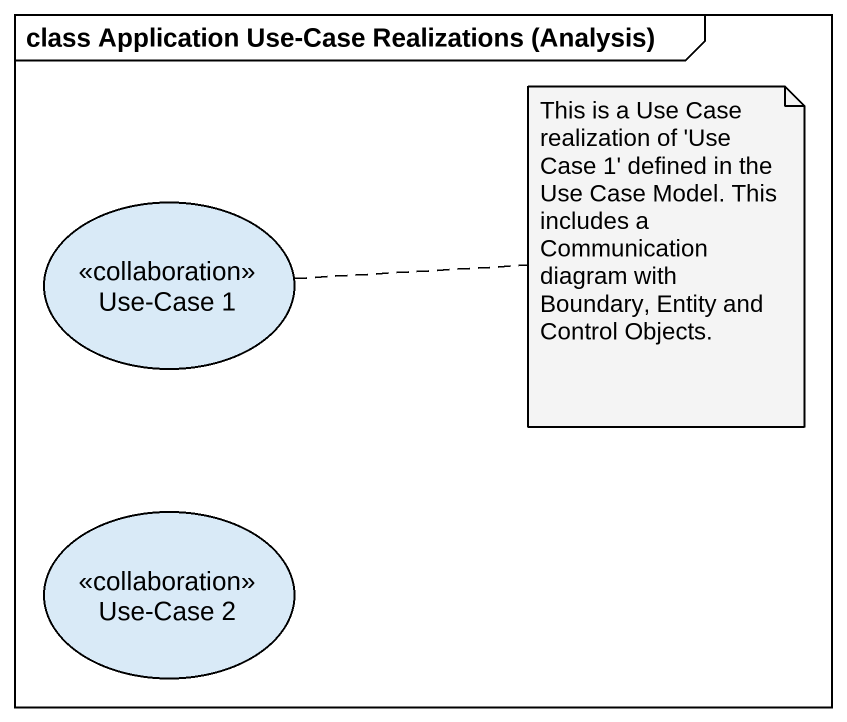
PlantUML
@startuml
mainframe class Application Use-Case Realizations (Analysis)
usecase "Use-Case 1" as Use_Case_1 <<collaboration>>
usecase "Use-Case 2" as Use_Case_2 <<collaboration>>
note right of Use_Case_1 : This is a Use Case realization of 'Use Case 1' defined in the Use Case Model. This includes a Communication diagram with Boundary, Entity and Control Objects.
@enduml
